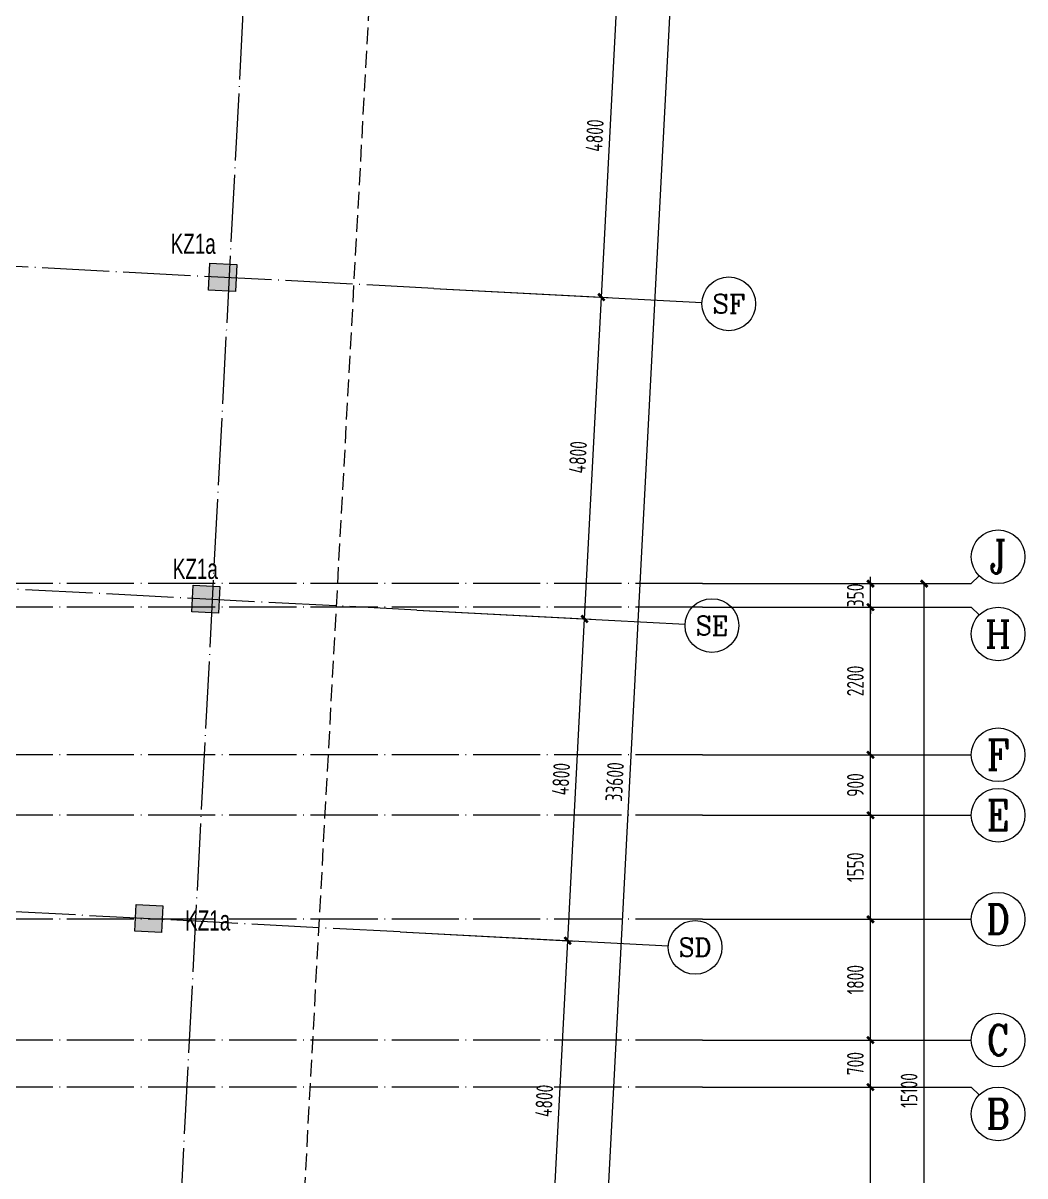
# Model space of a CAD drawing. Extents: x 5874492 to 7194610, y -939842 to -279257.
# Drawn here: x 6337414 to 6352336, y -598444 to -581269 of the extents above; entities that cross this region are included whole.
import ezdxf
from ezdxf.enums import TextEntityAlignment as Align

# ---------------------------------------------------------------- set-up
doc = ezdxf.new("R2010")
doc.units = 0
doc.header["$LTSCALE"] = 1000
doc.linetypes.add('DASH', pattern=[0.35, 0.25, -0.1])
doc.linetypes.add('DOTE', pattern=[2.42, 2, -0.2, 0.02, -0.2])
for name, color, linetype, lineweight in [('A-标注-轴号', 3, 'Continuous', 15), ('A-标注-轴号文字', 7, 'Continuous', 15), ('A-轴线-塔楼', 1, 'DOTE', 9), ('S-墙柱-COLU', 50, 'Continuous', 20), ('S-墙柱-HATCH', 251, 'Continuous', 20), ('S-板-BEAM-CON', 2, 'Continuous', 20), ('S-轴网-轴号', 3, 'Continuous', 20), ('S-轴网-轴线', 1, 'DOTE', 9), ('S-通用-TEXT', 7, 'Continuous', 20)]:
    doc.layers.add(name, color=color, linetype=linetype, lineweight=lineweight)
doc.styles.add('_TCH_AXIS', font='COMPLEX.shx', dxfattribs={"bigfont": 'hztxt.shx'})
doc.styles.add('BW_Dim', font='Bweng.shx', dxfattribs={"width": 0.7, "bigfont": 'hztxt.shx'})
doc.styles.add('COMPLEX', font='COMPLEX')
doc.styles.add('TSSD_REIN_T3', font='tssdeng.shx', dxfattribs={"width": 0.7, "bigfont": 'hztxt.shx'})
doc.dimstyles.new('_TCH_ARCH&&100', dxfattribs={"dimtxt": 250, "dimasz": 100, "dimexe": 100, "dimexo": 100, "dimgap": 100, "dimtad": 1, "dimdec": 0, "dimzin": 0, "dimdsep": 46, "dimtxsty": 'TSSD_REIN_T3', "dimblk": 'ARCHTICK', "dimcen": 0.09, "dimclrt": 7, "dimazin": 2, "dimtfac": 1, "dimtdec": 0, "dimtix": 1, "dimtmove": 2, "dimatfit": 3, "dimfxl": 0, "dimtolj": 1, "dimtzin": 0, "dimarcsym": 0})

# ---------------------------------------------------------------- blocks, each defined once
blk = doc.blocks.new('_ArchTick')
at = {"color": 0, "linetype": 'ByBlock', "const_width": 0.4}
blk.add_lwpolyline([(-0.5, -0.5), (0.5, 0.5)], dxfattribs=at)
blk = doc.blocks.new('*D2410')
at = {"layer": 'A-标注-轴号', "color": 0, "lineweight": -2, "transparency": 16777216}
for p, q in [((55485, 9906), (57981, 9776)), ((57631, 4987), (57881, 9781)), ((55234, 5113), (57731, 4982))]:
    blk.add_line(p, q, dxfattribs=at)
at = {"layer": 'Defpoints', "color": 0, "transparency": 16777216}
for p in [(55385, 9911), (57881, 9781), (55134, 5118)]:
    blk.add_point(p, dxfattribs=at)
at = {"layer": 'A-标注-轴号', "color": 0, "lineweight": -2, "transparency": 16777216, "xscale": 100, "yscale": 100, "zscale": 100}
for p, rotation in [((57881, 9781), 87.00612455030887), ((57631, 4987), 267.0061245503089)]:
    blk.add_blockref('_ArchTick', p, dxfattribs=dict(at, rotation=rotation))
at = {"layer": 'A-标注-轴号', "color": 7, "transparency": 16777216, "insert": (57531, 7396), "char_height": 250, "attachment_point": 5, "rotation": 87.0061, "style": 'TSSD_REIN_T3'}
blk.add_mtext('\\A1;4800', dxfattribs=at)
blk = doc.blocks.new('*D2411')
at = {"layer": 'A-标注-轴号', "color": 0, "lineweight": -2, "transparency": 16777216}
for p, q in [((55735, 14700), (58232, 14569)), ((57881, 9781), (58132, 14574)), ((55485, 9906), (57981, 9776))]:
    blk.add_line(p, q, dxfattribs=at)
at = {"layer": 'Defpoints', "color": 0, "transparency": 16777216}
for p in [(55635, 14705), (58132, 14574), (55385, 9911)]:
    blk.add_point(p, dxfattribs=at)
at = {"layer": 'A-标注-轴号', "color": 0, "lineweight": -2, "transparency": 16777216, "xscale": 100, "yscale": 100, "zscale": 100}
for p, rotation in [((58132, 14574), 87.00612455031975), ((57881, 9781), 267.0061245503197)]:
    blk.add_blockref('_ArchTick', p, dxfattribs=dict(at, rotation=rotation))
at = {"layer": 'A-标注-轴号', "color": 7, "transparency": 16777216, "insert": (57782, 12189), "char_height": 250, "attachment_point": 5, "rotation": 87.0061, "style": 'TSSD_REIN_T3'}
blk.add_mtext('\\A1;4800', dxfattribs=at)
blk = doc.blocks.new('*D2412')
at = {"layer": 'A-标注-轴号', "color": 0, "lineweight": -2, "transparency": 16777216}
for p, q in [((55986, 19493), (58483, 19362)), ((58132, 14574), (58383, 19368)), ((55735, 14700), (58232, 14569))]:
    blk.add_line(p, q, dxfattribs=at)
at = {"layer": 'Defpoints', "color": 0, "transparency": 16777216}
for p in [(55886, 19498), (58383, 19368), (55635, 14705)]:
    blk.add_point(p, dxfattribs=at)
at = {"layer": 'A-标注-轴号', "color": 0, "lineweight": -2, "transparency": 16777216, "xscale": 100, "yscale": 100, "zscale": 100}
for p, rotation in [((58383, 19368), 87.00612455031985), ((58132, 14574), 267.0061245503198)]:
    blk.add_blockref('_ArchTick', p, dxfattribs=dict(at, rotation=rotation))
at = {"layer": 'A-标注-轴号', "color": 7, "transparency": 16777216, "insert": (58033, 16983), "char_height": 250, "attachment_point": 5, "rotation": 87.0061, "style": 'TSSD_REIN_T3'}
blk.add_mtext('\\A1;4800', dxfattribs=at)
blk = doc.blocks.new('*D2413')
at = {"layer": 'A-标注-轴号', "color": 0, "lineweight": -2, "transparency": 16777216}
for p, q in [((56237, 24286), (58733, 24156)), ((58383, 19368), (58633, 24161)), ((55986, 19493), (58483, 19362))]:
    blk.add_line(p, q, dxfattribs=at)
at = {"layer": 'Defpoints', "color": 0, "transparency": 16777216}
for p in [(56137, 24292), (58633, 24161), (55886, 19498)]:
    blk.add_point(p, dxfattribs=at)
at = {"layer": 'A-标注-轴号', "color": 0, "lineweight": -2, "transparency": 16777216, "xscale": 100, "yscale": 100, "zscale": 100}
for p, rotation in [((58633, 24161), 87.00612455030867), ((58383, 19368), 267.0061245503087)]:
    blk.add_blockref('_ArchTick', p, dxfattribs=dict(at, rotation=rotation))
at = {"layer": 'A-标注-轴号', "color": 7, "transparency": 16777216, "insert": (58283, 21776), "char_height": 250, "attachment_point": 5, "rotation": 87.0061, "style": 'TSSD_REIN_T3'}
blk.add_mtext('\\A1;4800', dxfattribs=at)
blk = doc.blocks.new('_AXISO')
blk.add_circle((0, 0), 0.5)
at = {"layer": 'S-轴网-轴号', "style": 'COMPLEX', "width": 1.041667}
blk.add_attdef('A', text='', height=0.56, dxfattribs=at).set_placement((-0.25, -0.28), (0.25, -0.28), align=Align.FIT)
blk = doc.blocks.new('*D2431')
at = {"layer": 'A-标注-轴号', "color": 0, "lineweight": -2, "transparency": 16777216}
for p, q in [((59991, 15100), (63291, 15100)), ((63191, 0), (63191, 15100)), ((59991, 0), (63291, 0))]:
    blk.add_line(p, q, dxfattribs=at)
at = {"layer": 'Defpoints', "color": 0, "transparency": 16777216}
for p in [(59891, 15100), (63191, 15100), (59891, 0)]:
    blk.add_point(p, dxfattribs=at)
at = {"layer": 'A-标注-轴号', "color": 0, "lineweight": -2, "transparency": 16777216, "xscale": 100, "yscale": 100, "zscale": 100}
for p, rotation in [((63191, 15100), 90), ((63191, 0), 270)]:
    blk.add_blockref('_ArchTick', p, dxfattribs=dict(at, rotation=rotation))
at = {"layer": 'A-标注-轴号', "color": 7, "transparency": 16777216, "insert": (62966, 7550), "char_height": 250, "attachment_point": 5, "rotation": 90, "style": 'TSSD_REIN_T3'}
blk.add_mtext('\\A1;15100', dxfattribs=at)
blk = doc.blocks.new('*D2456')
at = {"layer": 'A-标注-轴号', "color": 0, "lineweight": -2, "transparency": 16777216}
for p, q in [((59991, 7600), (62491, 7600)), ((62391, 0), (62391, 7600)), ((59991, 0), (62491, 0))]:
    blk.add_line(p, q, dxfattribs=at)
at = {"layer": 'Defpoints', "color": 0, "transparency": 16777216}
for p in [(59891, 7600), (62391, 7600), (59891, 0)]:
    blk.add_point(p, dxfattribs=at)
at = {"layer": 'A-标注-轴号', "color": 0, "lineweight": -2, "transparency": 16777216, "xscale": 100, "yscale": 100, "zscale": 100}
for p, rotation in [((62391, 7600), 90), ((62391, 0), 270)]:
    blk.add_blockref('_ArchTick', p, dxfattribs=dict(at, rotation=rotation))
at = {"layer": 'A-标注-轴号', "color": 7, "transparency": 16777216, "insert": (62166, 3800), "char_height": 250, "attachment_point": 5, "rotation": 90, "style": 'TSSD_REIN_T3'}
blk.add_mtext('\\A1;7600', dxfattribs=at)
blk = doc.blocks.new('*D2457')
at = {"layer": 'A-标注-轴号', "color": 0, "lineweight": -2, "transparency": 16777216}
for p, q in [((59991, 8300), (62491, 8300)), ((62391, 7600), (62391, 8300)), ((59991, 7600), (62491, 7600))]:
    blk.add_line(p, q, dxfattribs=at)
at = {"layer": 'Defpoints', "color": 0, "transparency": 16777216}
for p in [(59891, 8300), (62391, 8300), (59891, 7600)]:
    blk.add_point(p, dxfattribs=at)
at = {"layer": 'A-标注-轴号', "color": 0, "lineweight": -2, "transparency": 16777216, "xscale": 100, "yscale": 100, "zscale": 100}
for p, rotation in [((62391, 8300), 90), ((62391, 7600), 270)]:
    blk.add_blockref('_ArchTick', p, dxfattribs=dict(at, rotation=rotation))
at = {"layer": 'A-标注-轴号', "color": 7, "transparency": 16777216, "insert": (62166, 7950), "char_height": 250, "attachment_point": 5, "rotation": 90, "style": 'TSSD_REIN_T3'}
blk.add_mtext('\\A1;700', dxfattribs=at)
blk = doc.blocks.new('*D2458')
at = {"layer": 'A-标注-轴号', "color": 0, "lineweight": -2, "transparency": 16777216}
for p, q in [((59991, 10100), (62491, 10100)), ((62391, 8300), (62391, 10100)), ((59991, 8300), (62491, 8300))]:
    blk.add_line(p, q, dxfattribs=at)
at = {"layer": 'Defpoints', "color": 0, "transparency": 16777216}
for p in [(59891, 10100), (62391, 10100), (59891, 8300)]:
    blk.add_point(p, dxfattribs=at)
at = {"layer": 'A-标注-轴号', "color": 0, "lineweight": -2, "transparency": 16777216, "xscale": 100, "yscale": 100, "zscale": 100}
for p, rotation in [((62391, 10100), 90), ((62391, 8300), 270)]:
    blk.add_blockref('_ArchTick', p, dxfattribs=dict(at, rotation=rotation))
at = {"layer": 'A-标注-轴号', "color": 7, "transparency": 16777216, "insert": (62166, 9200), "char_height": 250, "attachment_point": 5, "rotation": 90, "style": 'TSSD_REIN_T3'}
blk.add_mtext('\\A1;1800', dxfattribs=at)
blk = doc.blocks.new('*D2459')
at = {"layer": 'A-标注-轴号', "color": 0, "lineweight": -2, "transparency": 16777216}
for p, q in [((59991, 11650), (62491, 11650)), ((62391, 10100), (62391, 11650)), ((59991, 10100), (62491, 10100))]:
    blk.add_line(p, q, dxfattribs=at)
at = {"layer": 'Defpoints', "color": 0, "transparency": 16777216}
for p in [(59891, 11650), (62391, 11650), (59891, 10100)]:
    blk.add_point(p, dxfattribs=at)
at = {"layer": 'A-标注-轴号', "color": 0, "lineweight": -2, "transparency": 16777216, "xscale": 100, "yscale": 100, "zscale": 100}
for p, rotation in [((62391, 11650), 90), ((62391, 10100), 270)]:
    blk.add_blockref('_ArchTick', p, dxfattribs=dict(at, rotation=rotation))
at = {"layer": 'A-标注-轴号', "color": 7, "transparency": 16777216, "insert": (62166, 10875), "char_height": 250, "attachment_point": 5, "rotation": 90, "style": 'TSSD_REIN_T3'}
blk.add_mtext('\\A1;1550', dxfattribs=at)
blk = doc.blocks.new('*D2460')
at = {"layer": 'A-标注-轴号', "color": 0, "lineweight": -2, "transparency": 16777216}
for p, q in [((59991, 12550), (62491, 12550)), ((62391, 11650), (62391, 12550)), ((59991, 11650), (62491, 11650))]:
    blk.add_line(p, q, dxfattribs=at)
at = {"layer": 'Defpoints', "color": 0, "transparency": 16777216}
for p in [(59891, 12550), (62391, 12550), (59891, 11650)]:
    blk.add_point(p, dxfattribs=at)
at = {"layer": 'A-标注-轴号', "color": 0, "lineweight": -2, "transparency": 16777216, "xscale": 100, "yscale": 100, "zscale": 100}
for p, rotation in [((62391, 12550), 90), ((62391, 11650), 270)]:
    blk.add_blockref('_ArchTick', p, dxfattribs=dict(at, rotation=rotation))
at = {"layer": 'A-标注-轴号', "color": 7, "transparency": 16777216, "insert": (62166, 12100), "char_height": 250, "attachment_point": 5, "rotation": 90, "style": 'TSSD_REIN_T3'}
blk.add_mtext('\\A1;900', dxfattribs=at)
blk = doc.blocks.new('*D2461')
at = {"layer": 'A-标注-轴号', "color": 0, "lineweight": -2, "transparency": 16777216}
for p, q in [((59991, 14750), (62491, 14750)), ((62391, 12550), (62391, 14750)), ((59991, 12550), (62491, 12550))]:
    blk.add_line(p, q, dxfattribs=at)
at = {"layer": 'Defpoints', "color": 0, "transparency": 16777216}
for p in [(59891, 14750), (62391, 14750), (59891, 12550)]:
    blk.add_point(p, dxfattribs=at)
at = {"layer": 'A-标注-轴号', "color": 0, "lineweight": -2, "transparency": 16777216, "xscale": 100, "yscale": 100, "zscale": 100}
for p, rotation in [((62391, 14750), 90), ((62391, 12550), 270)]:
    blk.add_blockref('_ArchTick', p, dxfattribs=dict(at, rotation=rotation))
at = {"layer": 'A-标注-轴号', "color": 7, "transparency": 16777216, "insert": (62166, 13650), "char_height": 250, "attachment_point": 5, "rotation": 90, "style": 'TSSD_REIN_T3'}
blk.add_mtext('\\A1;2200', dxfattribs=at)
blk = doc.blocks.new('*D2462')
at = {"layer": 'A-标注-轴号', "color": 0, "lineweight": -2, "transparency": 16777216}
for p, q in [((62391, 15100), (62391, 15200)), ((59991, 15100), (62491, 15100)), ((62391, 14750), (62391, 15100)), ((59991, 14750), (62491, 14750)), ((62391, 14750), (62391, 14650))]:
    blk.add_line(p, q, dxfattribs=at)
at = {"layer": 'Defpoints', "color": 0, "transparency": 16777216}
for p in [(59891, 15100), (62391, 15100), (59891, 14750)]:
    blk.add_point(p, dxfattribs=at)
at = {"layer": 'A-标注-轴号', "color": 0, "lineweight": -2, "transparency": 16777216, "xscale": 100, "yscale": 100, "zscale": 100}
for p, rotation in [((62391, 15100), 270), ((62391, 14750), 90)]:
    blk.add_blockref('_ArchTick', p, dxfattribs=dict(at, rotation=rotation))
at = {"layer": 'A-标注-轴号', "color": 7, "transparency": 16777216, "insert": (62166, 14925), "char_height": 250, "attachment_point": 5, "rotation": 90, "style": 'TSSD_REIN_T3'}
blk.add_mtext('\\A1;350', dxfattribs=at)
blk = doc.blocks.new('*D2463')
at = {"layer": 'A-标注-轴号', "color": 0, "lineweight": -2, "transparency": 16777216}
for p, q in [((56487, 29080), (59783, 28908)), ((57928, -4641), (59683, 28913)), ((54733, -4474), (58028, -4647))]:
    blk.add_line(p, q, dxfattribs=at)
at = {"layer": 'Defpoints', "color": 0, "transparency": 16777216}
for p in [(56388, 29085), (59683, 28913), (54633, -4469)]:
    blk.add_point(p, dxfattribs=at)
at = {"layer": 'A-标注-轴号', "color": 0, "lineweight": -2, "transparency": 16777216, "xscale": 100, "yscale": 100, "zscale": 100}
for p, rotation in [((59683, 28913), 87.0061245503166), ((57928, -4641), 267.0061245503166)]:
    blk.add_blockref('_ArchTick', p, dxfattribs=dict(at, rotation=rotation))
at = {"layer": 'A-标注-轴号', "color": 7, "transparency": 16777216, "insert": (58581, 12147), "char_height": 250, "attachment_point": 5, "rotation": 87.0061, "style": 'TSSD_REIN_T3'}
blk.add_mtext('\\A1;33600', dxfattribs=at)
blk = doc.blocks.new('A$C3FF375C5')
at = {"layer": 'A-标注-轴号'}
for p, q in [((55886.2, 19498.2), (59880.7, 19289.3)), ((64008.5, 15217.2), (63891.4, 15100)), ((59891.4, 15100), (63891.4, 15100)), ((55635.5, 14704.8), (59630, 14495.8)), ((59891.4, 14750), (63891.4, 14750)), ((64008.5, 14632.8), (63891.4, 14750)), ((59891.4, 12550), (63891.4, 12550)), ((59891.4, 11650), (63891.4, 11650)), ((59891.4, 10100), (63891.4, 10100)), ((55384.8, 9911.3), (59379.3, 9702.4)), ((59891.4, 8300), (63891.4, 8300)), ((59891.4, 7600), (63891.4, 7600)), ((64008.5, 7482.8), (63891.4, 7600))]:
    blk.add_line(p, q, dxfattribs=at)
at = {"layer": 'A-轴线-塔楼', "ltscale": 0.5}
for p, q in [((51480.4, -6390.5), (53403, 30371.3)), ((55886.2, 19498.2), (38006.4, 20433.3)), ((55635.5, 14704.8), (37755.7, 15639.9)), ((55384.8, 9911.3), (37505, 10846.4))]:
    blk.add_line(p, q, dxfattribs=at)
at = {"layer": 'A-轴线-塔楼', "linetype": 'DOTE', "ltscale": 0.5}
for p, q in [((59891.4, 15100), (-2283.6, 15100)), ((59891.4, 14750), (32499.9, 14750)), ((59891.4, 12550), (32499.9, 12550)), ((59891.4, 11650), (-2283.6, 11650)), ((59891.4, 10100), (-2283.6, 10100)), ((59891.4, 8300), (-2283.6, 8300)), ((59891.4, 7600), (-2283.6, 7600))]:
    blk.add_line(p, q, dxfattribs=at)
at = {"layer": 'A-标注-轴号'}
ref = blk.add_blockref('_AXISO', (60280.2, 19268.4), dxfattribs=dict(at, xscale=800, yscale=800, zscale=800))
ref.add_attrib('A', 'SF', dxfattribs={"layer": 'A-标注-轴号文字', "ltscale": 0.2, "height": 282.17, "style": '_TCH_AXIS'}).set_placement((60038.3, 19127.3), (60522, 19127.3), align=Align.FIT)
ref = blk.add_blockref('_AXISO', (64291.4, 15500), dxfattribs=dict(at, xscale=800, yscale=800, zscale=800))
ref.add_attrib('A', 'J', dxfattribs={"layer": 'A-标注-轴号文字', "ltscale": 0.2, "height": 496.1, "style": '_TCH_AXIS'}).set_placement((64161.4, 15252), (64421.3, 15252), align=Align.FIT)
ref = blk.add_blockref('_AXISO', (60029.5, 14475), dxfattribs=dict(at, xscale=800, yscale=800, zscale=800))
ref.add_attrib('A', 'SE', dxfattribs={"layer": 'A-标注-轴号文字', "ltscale": 0.2, "height": 282.17, "style": '_TCH_AXIS'}).set_placement((59787.6, 14333.9), (60271.3, 14333.9), align=Align.FIT)
ref = blk.add_blockref('_AXISO', (64291.4, 14350), dxfattribs=dict(at, xscale=800, yscale=800, zscale=800))
ref.add_attrib('A', 'H', dxfattribs={"layer": 'A-标注-轴号文字', "ltscale": 0.2, "height": 405.5, "style": '_TCH_AXIS'}).set_placement((64098.3, 14147.2), (64484.5, 14147.2), align=Align.FIT)
ref = blk.add_blockref('_AXISO', (64291.4, 12550), dxfattribs=dict(at, xscale=800, yscale=800, zscale=800))
ref.add_attrib('A', 'F', dxfattribs={"layer": 'A-标注-轴号文字', "ltscale": 0.2, "height": 445.4, "style": '_TCH_AXIS'}).set_placement((64121.7, 12327.3), (64461, 12327.3), align=Align.FIT)
ref = blk.add_blockref('_AXISO', (64291.4, 11650), dxfattribs=dict(at, xscale=800, yscale=800, zscale=800))
ref.add_attrib('A', 'E', dxfattribs={"layer": 'A-标注-轴号文字', "ltscale": 0.2, "height": 445.4, "style": '_TCH_AXIS'}).set_placement((64121.7, 11427.3), (64461, 11427.3), align=Align.FIT)
ref = blk.add_blockref('_AXISO', (64291.4, 10100), dxfattribs=dict(at, xscale=800, yscale=800, zscale=800))
ref.add_attrib('A', 'D', dxfattribs={"layer": 'A-标注-轴号文字', "ltscale": 0.2, "height": 435.3, "style": '_TCH_AXIS'}).set_placement((64115.2, 9882.4), (64467.5, 9882.4), align=Align.FIT)
ref = blk.add_blockref('_AXISO', (59778.8, 9681.5), dxfattribs=dict(at, xscale=800, yscale=800, zscale=800))
ref.add_attrib('A', 'SD', dxfattribs={"layer": 'A-标注-轴号文字', "ltscale": 0.2, "height": 276.42, "style": '_TCH_AXIS'}).set_placement((59535.3, 9543.3), (60022.3, 9543.3), align=Align.FIT)
ref = blk.add_blockref('_AXISO', (64291.4, 8300), dxfattribs=dict(at, xscale=800, yscale=800, zscale=800))
ref.add_attrib('A', 'C', dxfattribs={"layer": 'A-标注-轴号文字', "ltscale": 0.2, "height": 455.7, "style": '_TCH_AXIS'}).set_placement((64128.6, 8072.2), (64454.1, 8072.2), align=Align.FIT)
ref = blk.add_blockref('_AXISO', (64291.4, 7200), dxfattribs=dict(at, xscale=800, yscale=800, zscale=800))
ref.add_attrib('A', 'B', dxfattribs={"layer": 'A-标注-轴号文字', "ltscale": 0.2, "height": 435.3, "style": '_TCH_AXIS'}).set_placement((64115.2, 6982.4), (64467.5, 6982.4), align=Align.FIT)
for p1, p2, distance, picture, middle in [((54632.7, -4469), (56387.6, 29085.1), -3300, '*D2463', (58580.9, 12147.4)), ((55886.2, 19498.2), (56136.9, 24291.7), -2500, '*D2413', (58283.4, 21776.1)), ((55635.5, 14704.8), (55886.2, 19498.2), -2500, '*D2412', (58032.7, 16982.7)), ((59891.4, 14750), (59891.4, 15100), -2500, '*D2462', (62166.4, 14925)), ((59891.4, 0), (59891.4, 15100), -3300, '*D2431', (62966.4, 7550)), ((59891.4, 12550), (59891.4, 14750), -2500, '*D2461', (62166.4, 13650)), ((55384.8, 9911.3), (55635.5, 14704.8), -2500, '*D2411', (57782, 12189.2)), ((59891.4, 11650), (59891.4, 12550), -2500, '*D2460', (62166.4, 12100)), ((59891.4, 10100), (59891.4, 11650), -2500, '*D2459', (62166.4, 10875)), ((59891.4, 8300), (59891.4, 10100), -2500, '*D2458', (62166.4, 9200)), ((55134.1, 5117.9), (55384.8, 9911.3), -2500, '*D2410', (57531.3, 7395.8)), ((59891.4, 7600), (59891.4, 8300), -2500, '*D2457', (62166.4, 7950)), ((59891.4, 0), (59891.4, 7600), -2500, '*D2456', (62166.4, 3800))]:
    dim = blk.add_aligned_dim(p1=p1, p2=p2, distance=distance, dimstyle='_TCH_ARCH&&100', dxfattribs=at)
    dim.commit()
    dim.dimension.update_dxf_attribs({"geometry": picture, "text_midpoint": middle})

msp = doc.modelspace()

# ---------------------------------------------------------------- hatches: boundary and pattern name
at = {"layer": 'S-墙柱-HATCH', "ltscale": 0.2}
h = msp.add_hatch(color=256, dxfattribs=at)
h.dxf.hatch_style = 1
h.paths.add_polyline_path([(6340576.6, -585267.5), (6340597.6, -584868), (6340198.1, -584847.1), (6340177.2, -585246.5)])
h = msp.add_hatch(color=256, dxfattribs=at)
h.dxf.hatch_style = 1
h.paths.add_polyline_path([(6340325.9, -590060.8), (6340346.9, -589661.4), (6339947.4, -589640.5), (6339926.5, -590039.9)])
h = msp.add_hatch(color=256, dxfattribs=at)
h.dxf.hatch_style = 1
h.paths.add_polyline_path([(6339476.3, -594817.8), (6339497.2, -594418.4), (6339097.8, -594397.4), (6339076.9, -594796.9)])

# ---------------------------------------------------------------- linework, layer by layer
at = {"layer": 'S-墙柱-COLU'}
for points in [[(6340198.1, -584847.1), (6340597.6, -584868), (6340576.6, -585267.5), (6340177.2, -585246.5)], [(6339947.4, -589640.5), (6340346.9, -589661.4), (6340325.9, -590060.8), (6339926.5, -590039.9)], [(6339097.8, -594397.4), (6339497.2, -594418.4), (6339476.3, -594817.8), (6339076.9, -594796.9)]]:
    msp.add_lwpolyline(points, close=True, dxfattribs=at)
at = {"layer": 'S-板-BEAM-CON', "linetype": 'DASH'}
msp.add_lwpolyline([(6327924.5, -607158), (6327924.5, -607363.9), (6327924.5, -596072.8), (6330948.9, -596072.8), (6330948.9, -586144.4), (6325335.5, -585748.9), (6325747.5, -573419.4), (6342927.6, -574345.3), (6340936.4, -610898), (6327828.1, -610296)], close=True, dxfattribs=at)

# ---------------------------------------------------------------- block references
at = {"layer": 'S-轴网-轴线', "ltscale": 0.2}
msp.add_blockref('A$C3FF375C5', (6287644.5, -604719.9), dxfattribs=at)

# ---------------------------------------------------------------- texts
at = {"layer": 'S-通用-TEXT', "color": 3, "style": 'BW_Dim', "width": 0.7}
for p in [(6339612.4, -584406.6), (6339644.2, -589249.6), (6339828.1, -594487.3)]:
    msp.add_text('KZ1a', height=300, dxfattribs=at).set_placement(p, align=Align.TOP_LEFT)

doc.saveas('drawing.dxf')
